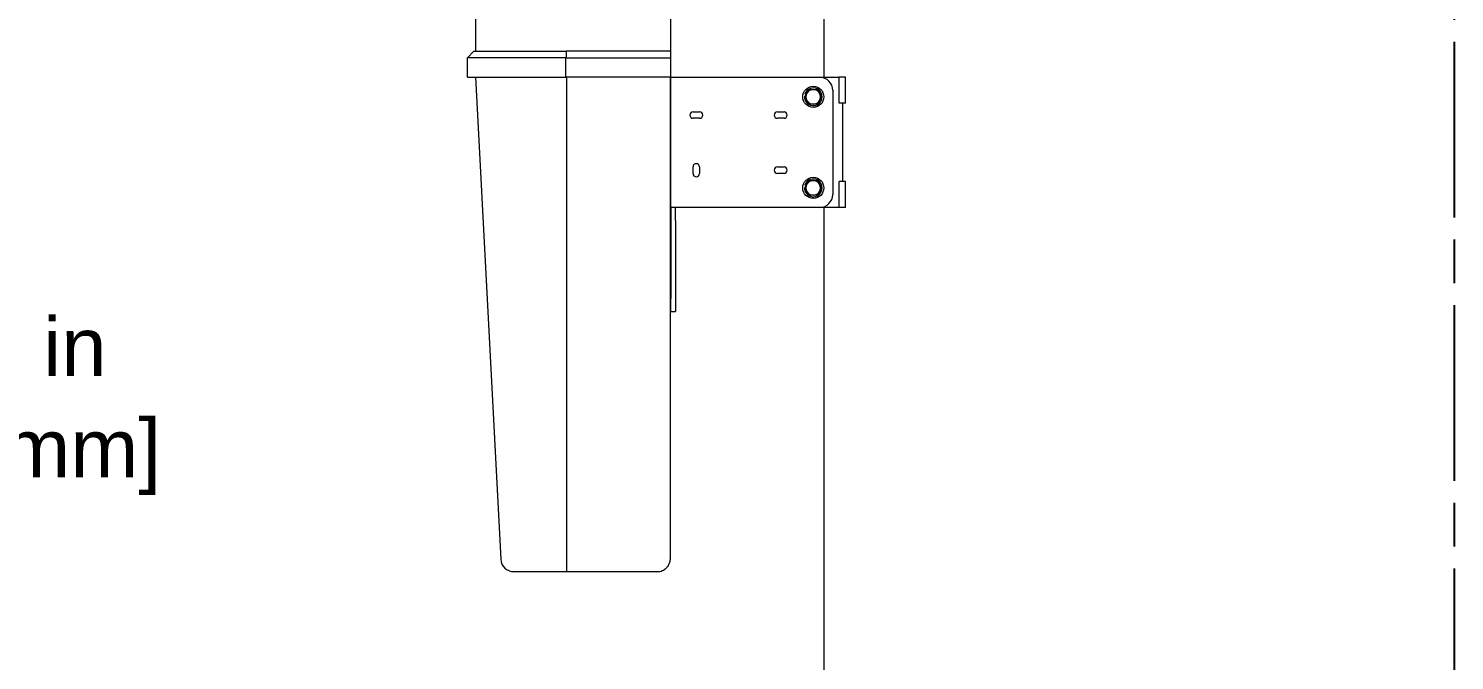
# Model space of a CAD drawing. Header units: inches. Extents: x 19 to 503, y 6 to 322.
# Drawn here: x 48.6 to 103.5, y 90.7 to 115 of the extents above; entities that cross this region are included whole.
import ezdxf

# ---------------------------------------------------------------- set-up
doc = ezdxf.new("R2010")
doc.units = ezdxf.units.IN
doc.header["$LTSCALE"] = 15
doc.header["$MEASUREMENT"] = 0
doc.linetypes.add('CHAIN', pattern=[0.7087, 0.4724, -0.0591, 0.1181, -0.0591])
doc.layers.add('Centerline', color=5, linetype='CHAIN', lineweight=25, true_color=0x0000ff)
doc.layers.add('Dimension (ANSI)', color=7, linetype='Continuous', lineweight=25)
doc.layers.add('Visible (ANSI)', color=7, linetype='Continuous', lineweight=50)
doc.styles.add('MEMCOR Medium', font='arial.ttf')
doc.dimstyles.new('Default (ANSI)', dxfattribs={"dimscale": 15, "dimtxt": 0.15, "dimasz": 0.098425, "dimexe": 0.125, "dimexo": 0.0625, "dimgap": 0.031496, "dimtad": 0, "dimtih": 1, "dimtoh": 1, "dimdec": 4, "dimrnd": 1e-08, "dimzin": 3, "dimdsep": 46, "dimlunit": 5, "dimtxsty": 'MEMCOR Medium', "dimcen": 0.09, "dimdle": 0.393701, "dimclrd": 256, "dimclre": 256, "dimclrt": 256, "dimadec": 0, "dimazin": 1, "dimtfac": 0.8, "dimtofl": 0, "dimtmove": 0, "dimatfit": 3, "dimfxl": 1, "dimfrac": 1, "dimtolj": 1, "dimtzin": 4, "dimlwd": -1, "dimlwe": -1, "dimarcsym": 0})

# ---------------------------------------------------------------- blocks, each defined once
blk = doc.blocks.new('*D22')
at = {"layer": 'Defpoints', "color": 0, "transparency": 16777216}
for p in [(44.986, 132.401), (84.252, 132.401), (80.752, 44.463)]:
    blk.add_point(p, dxfattribs=at)
at = {"layer": 'Dimension (ANSI)', "transparency": 16777216}
for p, q in [((83.314, 132.401), (43.111, 132.401)), ((44.986, 130.925), (44.986, 104.714)), ((44.986, 45.94), (44.986, 96.226)), ((79.815, 44.463), (43.111, 44.463))]:
    blk.add_line(p, q, dxfattribs=at)
for points in [[(44.74, 130.925), (45.232, 130.925), (44.986, 132.401)], [(44.74, 45.94), (45.232, 45.94), (44.986, 44.463)]]:
    blk.add_solid(points, dxfattribs=at)
at = {"layer": 'Dimension (ANSI)', "transparency": 16777216, "char_height": 2.25, "attachment_point": 5, "style": 'MEMCOR Medium'}
for s, insert in [('\\A1; 87{\\H0.8x;\\S15#16;} in', (44.986, 102.8)), ('\\A1;[2233.6 mm]', (44.986, 98.556))]:
    blk.add_mtext(s, dxfattribs=dict(at, insert=insert))
blk = doc.blocks.new('*D29')
at = {"layer": 'Defpoints', "color": 0, "transparency": 16777216}
for p in [(31.787, 141.416), (102.901, 141.416), (80.752, 44.463)]:
    blk.add_point(p, dxfattribs=at)
at = {"layer": 'Dimension (ANSI)', "transparency": 16777216}
for p, q in [((101.964, 141.416), (29.912, 141.416)), ((31.787, 139.94), (31.787, 89.902)), ((31.787, 45.94), (31.787, 81.414)), ((79.815, 44.463), (29.912, 44.463))]:
    blk.add_line(p, q, dxfattribs=at)
for points in [[(31.54, 139.94), (32.033, 139.94), (31.787, 141.416)], [(31.54, 45.94), (32.033, 45.94), (31.787, 44.463)]]:
    blk.add_solid(points, dxfattribs=at)
at = {"layer": 'Dimension (ANSI)', "transparency": 16777216, "char_height": 2.25, "attachment_point": 5, "style": 'MEMCOR Medium'}
for s, insert in [('\\A1; 96{\\H0.8x;\\S15#16;} in', (31.787, 87.988)), ('\\A1;[2462.6 mm]', (31.787, 83.744))]:
    blk.add_mtext(s, dxfattribs=dict(at, insert=insert))

msp = doc.modelspace()

# ---------------------------------------------------------------- linework, layer by layer
at = {"layer": 'Centerline', "linetype": 'CHAIN', "ltscale": 0.952448}
msp.add_line((103.47641, 47.01654), (103.47641, 144.14144), dxfattribs=at)
at = {"layer": 'Visible (ANSI)', "linetype": 'Continuous', "lineweight": 18}
for p, q in [((79.2267, 113.15094), (79.2267, 124.65094)), ((65.82452, 114.15094), (65.82452, 115.90094)), ((73.32579, 114.15094), (73.32579, 115.90094)), ((65.75312, 114.15094), (65.50312, 113.90094)), ((65.75312, 114.15094), (69.30938, 114.15094)), ((73.32579, 114.15094), (69.30938, 114.15094)), ((73.32579, 113.90094), (73.32579, 114.15094)), ((69.29739, 113.90094), (65.50312, 113.90094)), ((65.50312, 113.15094), (65.50312, 113.90094)), ((69.29739, 113.90094), (73.32579, 113.90094)), ((69.29739, 113.15094), (69.29739, 113.90094)), ((73.32579, 113.15094), (73.32579, 113.90094)), ((65.50312, 113.15094), (69.29739, 113.15094)), ((65.81215, 113.15094), (66.78722, 94.62466)), ((73.32579, 113.15094), (69.29739, 113.15094)), ((69.31215, 113.15094), (69.31215, 94.63126)), ((73.31215, 94.65094), (73.31215, 113.15094)), ((73.32579, 113.15094), (73.70079, 113.15094)), ((73.32579, 108.15094), (73.32579, 113.15094)), ((73.70079, 113.15094), (79.05923, 113.15094)), ((79.05923, 113.15094), (79.80989, 113.15094)), ((80.04499, 113.15094), (79.80989, 113.15094)), ((79.80989, 112.15094), (79.80989, 113.15094)), ((80.04499, 112.15094), (80.04499, 113.15094)), ((78.54049, 112.49779), (78.48641, 112.50766)), ((79.55923, 112.65094), (79.55923, 108.65094)), ((78.46953, 112.41519), (78.49025, 112.41141)), ((80.04499, 112.15094), (79.80989, 112.15094)), ((79.93423, 112.15094), (79.93423, 109.15094)), ((74.18423, 111.82594), (74.43423, 111.82594)), ((74.43423, 111.57594), (74.18423, 111.57594)), ((77.43423, 111.82594), (77.68423, 111.82594)), ((77.68423, 111.57594), (77.43423, 111.57594)), ((74.18423, 109.45594), (74.18423, 109.70594)), ((74.43423, 109.70594), (74.43423, 109.45594)), ((77.43423, 109.70594), (77.68423, 109.70594)), ((77.68423, 109.45594), (77.43423, 109.45594)), ((78.46953, 108.91519), (78.49025, 108.91141)), ((78.54049, 108.99779), (78.48641, 109.00766)), ((80.04499, 109.15094), (79.80989, 109.15094)), ((79.80989, 108.15094), (79.80989, 109.15094)), ((80.04499, 108.15094), (80.04499, 109.15094)), ((73.32579, 108.15094), (73.32579, 107.65094)), ((73.70079, 108.15094), (73.32579, 108.15094)), ((73.51329, 107.65094), (73.51329, 108.15094)), ((79.05923, 108.15094), (73.70079, 108.15094)), ((79.80989, 108.15094), (79.05923, 108.15094)), ((79.2267, 63.95994), (79.2267, 108.15094)), ((80.04499, 108.15094), (79.80989, 108.15094)), ((73.32579, 107.65094), (73.32579, 104.65094)), ((73.51329, 107.65094), (73.51329, 104.65094)), ((73.32579, 104.15094), (73.32579, 104.65094)), ((73.51329, 104.65094), (73.51329, 104.15094)), ((73.32579, 104.15094), (73.51329, 104.15094)), ((69.31215, 94.63126), (69.31215, 94.63122)), ((67.28653, 94.15094), (69.32708, 94.15094)), ((69.32708, 94.15094), (72.81215, 94.15094))]:
    msp.add_line(p, q, dxfattribs=at)
for centre in [(78.80923, 112.40094), (78.80923, 108.90094)]:
    msp.add_circle(centre, 0.406, dxfattribs=at)
for centre, radius, start, end in [((79.05923, 112.65094), 0.5, 0, 90), ((78.80923, 112.40094), 0.34, 177.597251, 161.705765), ((78.80923, 112.40094), 0.281, 149.816152, 209.816152), ((78.80923, 112.40094), 0.281, 89.816152, 149.816152), ((78.80923, 112.40094), 0.281, 29.816152, 89.816152), ((78.80923, 112.40094), 0.281, 329.816152, 29.816152), ((78.80923, 112.40094), 0.281, 209.816152, 269.816152), ((78.80923, 112.40094), 0.281, 269.816152, 329.816152), ((74.18423, 111.70094), 0.125, 90, 270), ((74.43423, 111.70094), 0.125, 270, 90), ((77.43423, 111.70094), 0.125, 90, 270), ((77.68423, 111.70094), 0.125, 270, 90), ((74.30923, 109.70594), 0.125, 0, 180), ((74.30923, 109.45594), 0.125, 180, 0), ((77.43423, 109.58094), 0.125, 90, 270), ((77.68423, 109.58094), 0.125, 270, 90), ((78.80923, 108.90094), 0.34, 177.597251, 161.705765), ((78.80923, 108.90094), 0.281, 89.816152, 149.816152), ((78.80923, 108.90094), 0.281, 29.816152, 89.816152), ((78.80923, 108.90094), 0.281, 149.816152, 209.816152), ((78.80923, 108.90094), 0.281, 209.816152, 269.816152), ((78.80923, 108.90094), 0.281, 269.816152, 329.816152), ((78.80923, 108.90094), 0.281, 329.816152, 29.816152), ((79.05923, 108.65094), 0.5, 270, 0), ((67.28653, 94.65094), 0.5, 183.012788, 270)]:
    msp.add_arc(centre, radius, start, end, dxfattribs=at)
msp.add_open_spline([(69.30938, 114.15094), (69.30545, 114.06764), (69.30145, 113.98424), (69.29739, 113.90094)], degree=3, dxfattribs=at)
for points in [[(78.48476, 112.40198), (78.52847, 112.47713), (78.56633, 112.54222)], [(78.56633, 112.54222), (78.60419, 112.6073), (78.6479, 112.68246)], [(78.6479, 112.68246), (78.73484, 112.68218), (78.81013, 112.68194)], [(78.81013, 112.68194), (78.88543, 112.6817), (78.97237, 112.68142)], [(78.97237, 112.68142), (79.0156, 112.60598), (79.05303, 112.54066)], [(79.05303, 112.54066), (79.09047, 112.47533), (79.1337, 112.3999)], [(78.56543, 112.26122), (78.52799, 112.32655), (78.48476, 112.40198)], [(78.64609, 112.12046), (78.60287, 112.19589), (78.56543, 112.26122)], [(78.80833, 112.11994), (78.73304, 112.12018), (78.64609, 112.12046)], [(78.97056, 112.11942), (78.88362, 112.1197), (78.80833, 112.11994)], [(79.05213, 112.25966), (79.01428, 112.19457), (78.97056, 112.11942)], [(79.1337, 112.3999), (79.08999, 112.32474), (79.05213, 112.25966)], [(78.56633, 109.04222), (78.60419, 109.1073), (78.6479, 109.18246)], [(78.6479, 109.18246), (78.73484, 109.18218), (78.81013, 109.18194)], [(78.81013, 109.18194), (78.88543, 109.1817), (78.97237, 109.18142)], [(78.97237, 109.18142), (79.0156, 109.10598), (79.05303, 109.04066)], [(78.48476, 108.90198), (78.52847, 108.97713), (78.56633, 109.04222)], [(78.56543, 108.76122), (78.52799, 108.82655), (78.48476, 108.90198)], [(78.64609, 108.62046), (78.60287, 108.69589), (78.56543, 108.76122)], [(78.80833, 108.61994), (78.73304, 108.62018), (78.64609, 108.62046)], [(78.97056, 108.61942), (78.88362, 108.6197), (78.80833, 108.61994)], [(79.05213, 108.75966), (79.01428, 108.69457), (78.97056, 108.61942)], [(79.1337, 108.8999), (79.08999, 108.82474), (79.05213, 108.75966)], [(79.05303, 109.04066), (79.09047, 108.97533), (79.1337, 108.8999)]]:
    msp.add_rational_spline(points, [1, 1.0379548493, 1], degree=2, dxfattribs=at)
for points, knots in [([(69.31215, 94.63122), (69.31223, 94.56619), (69.31272, 94.50229), (69.31441, 94.3839), (69.31561, 94.33056), (69.31851, 94.24154), (69.32019, 94.20674), (69.32364, 94.1621), (69.32537, 94.15103), (69.32706, 94.15094), (69.32707, 94.15094), (69.32708, 94.15094)], [0, 0, 0, 0, 0.4958908, 0.4958908, 0.99192361, 0.99192361, 1.48822485, 1.48822485, 1.94932359, 1.94932359, 1.95126964, 1.95126964, 1.95126964, 1.95126964]), ([(72.81215, 94.15094), (72.87615, 94.15094), (72.94037, 94.16306), (73.03348, 94.20132), (73.06419, 94.21764), (73.12553, 94.25942), (73.15648, 94.28595), (73.21131, 94.34718), (73.23554, 94.38133), (73.27623, 94.45967), (73.29227, 94.50328), (73.30714, 94.57576), (73.31043, 94.60194), (73.31163, 94.62809)], [-0.00201124, -0.00201124, -0.00201124, -0.00201124, 0.53239417, 0.53239417, 0.80323069, 0.80323069, 1.09757948, 1.09757948, 1.37636737, 1.37636737, 1.65515527, 1.65515527, 1.80495609, 1.80495609, 1.80495609, 1.80495609]), ([(73.31163, 94.62809), (73.31181, 94.6319), (73.31194, 94.6357), (73.31211, 94.64332), (73.31215, 94.64713), (73.31215, 94.65094)], [0, 0, 0, 0, 0.0217918229, 0.0217918229, 0.0435836457, 0.0435836457, 0.0435836457, 0.0435836457])]:
    msp.add_open_spline(points, degree=3, knots=knots, dxfattribs=at)

# ---------------------------------------------------------------- dimensions: what is measured, and where the dimension line sits
at = {"layer": 'Dimension (ANSI)'}
for base, p2, text, picture, middle in [((31.78653, 141.41594), (102.90141, 141.41594), ' <> in\\X[2462.6 mm]', '*D29', (31.78653, 85.65814)), ((44.98609, 132.40094), (84.25199, 132.40094), ' <> in\\X[2233.6 mm]', '*D22', (44.98609, 100.47012))]:
    dim = msp.add_linear_dim(base=base, p1=(80.75243, 44.46344), p2=p2, angle=90, text=text, dimstyle='Default (ANSI)', override={"dimgap": 0.031496, "dimdec": 4, "dimpost": '', "dimtol": 0, "dimlim": 0, "dimtp": 0, "dimtm": 0, "dimtdec": 2, "dimatfit": 1}, dxfattribs=at)
    dim.commit()
    dim.dimension.update_dxf_attribs({"geometry": picture, "text_midpoint": middle, "dimtype": 160})

doc.saveas('drawing.dxf')
